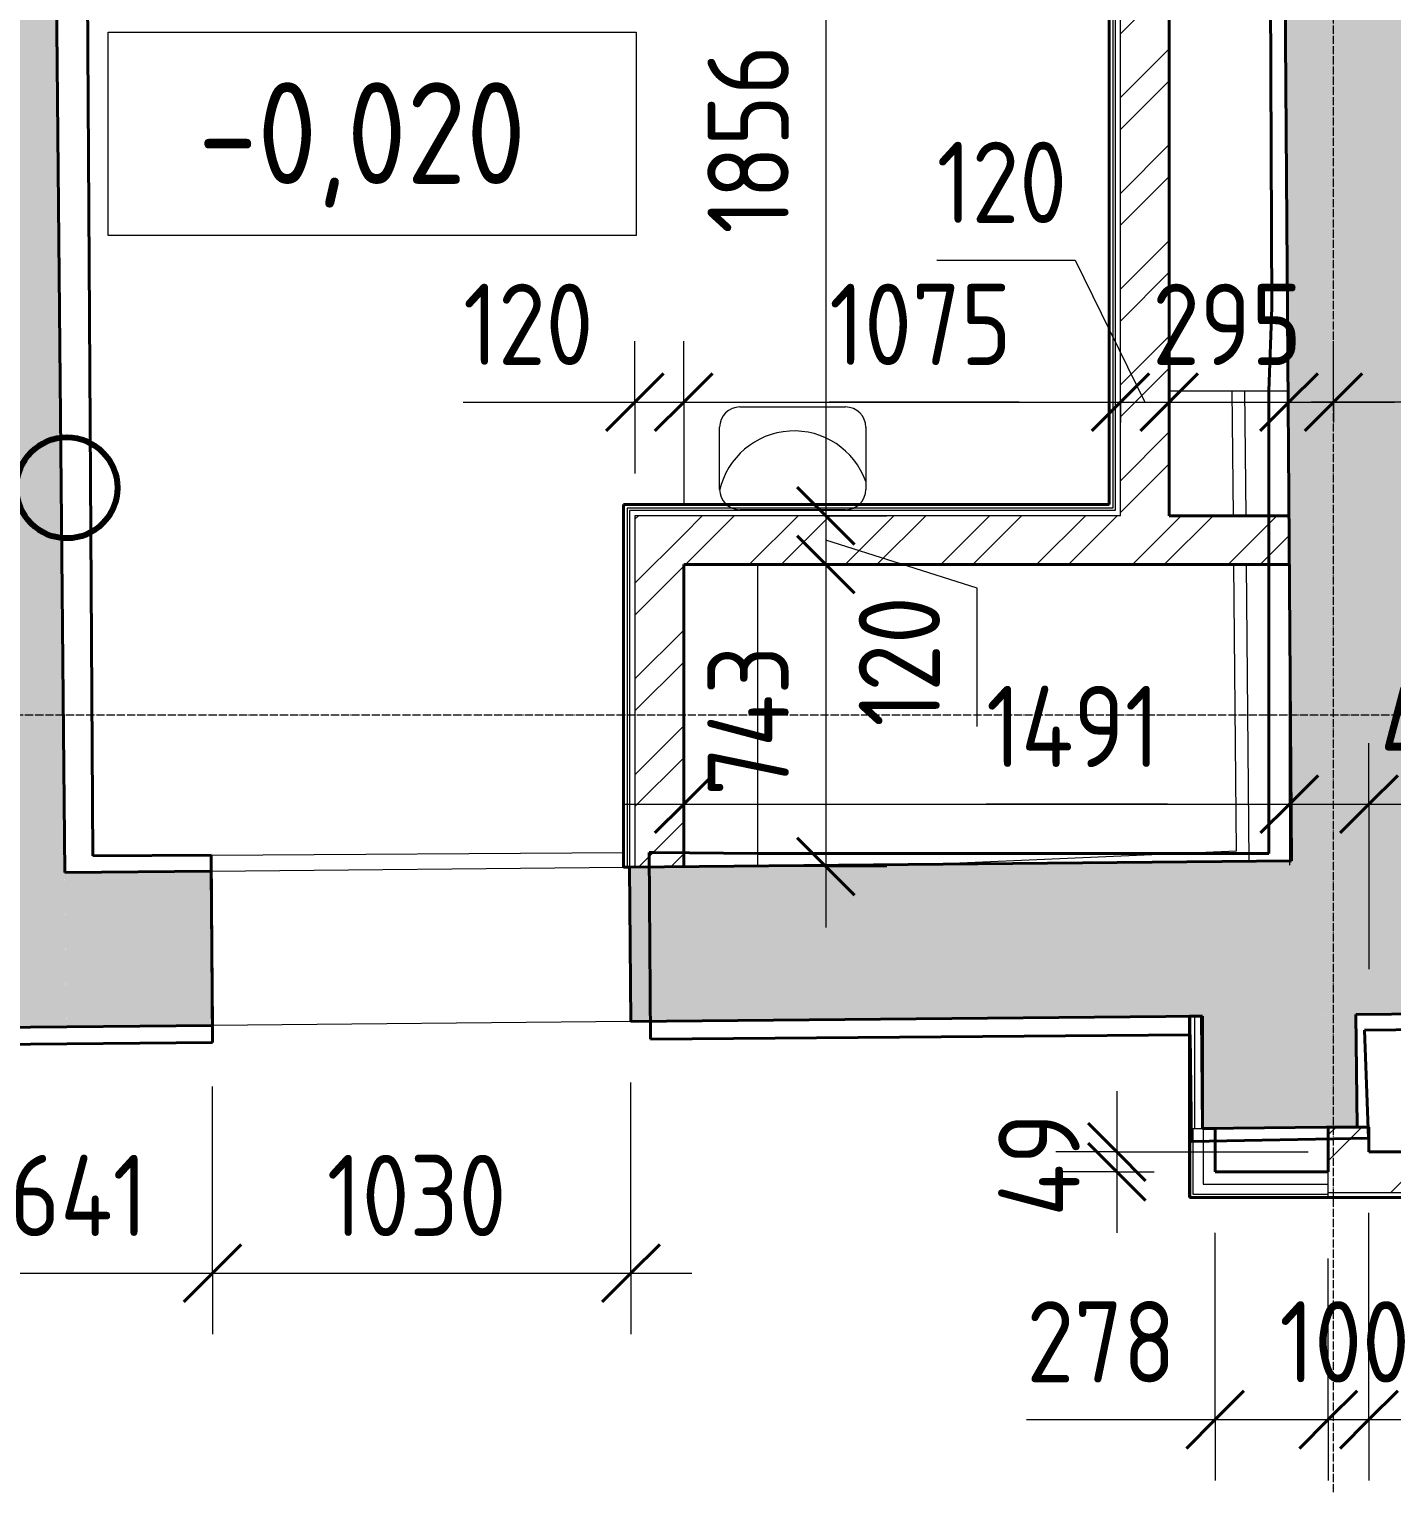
# Model space of a CAD drawing. Header units: millimetres. Extents: x -11886 to 68941, y -8130 to 45506.
# Drawn here: x 39199 to 42554, y 11365 to 14945 of the extents above; entities that cross this region are included whole.
import ezdxf

# ---------------------------------------------------------------- set-up
doc = ezdxf.new("R2010")
doc.units = ezdxf.units.MM
doc.linetypes.add('ADSK_Линия сетки', pattern=[25, 20, -2.5, 0, -2.5])
for name, color, linetype, lineweight in [('Аннотация', 7, 'Continuous', 9), ('Оси', 7, 'Continuous', 9), ('Отметки', 7, 'Continuous', 9), ('Перекрытие', 7, 'Continuous', 18), ('Размеры', 7, 'Continuous', 9), ('Размеры-100', 7, 'Continuous', 9), ('Стены', 7, 'Continuous', 18), ('Стены внутренние', 7, 'Continuous', 18), ('Стены штриховка', 7, 'Continuous', 18), ('стояки', 7, 'Continuous', 9)]:
    doc.layers.add(name, color=color, linetype=linetype, lineweight=lineweight)
for name, color, linetype, lineweight, true_color in [('Линии', 7, 'Continuous', 9, 0x00a600), ('планы со стояками отопление_dwg', 7, 'Continuous', 9, 0x767676), ('Стены разрез', 7, 'Continuous', 40, 0xbb5389), ('ТХ', 5, 'Continuous', 9, 0x0000ff), ('ТХ 1 этаж_dwg', 7, 'Continuous', 9, 0x767676)]:
    doc.layers.add(name, color=color, linetype=linetype, lineweight=lineweight, true_color=true_color)
doc.styles.add('GOST Common_1', font='GOST_Common.ttf', dxfattribs={"width": 0.9, "height": 200})
doc.styles.add('GOST Common_2', font='GOST_Common.ttf', dxfattribs={"width": 0.9, "height": 250})
doc.dimstyles.new('ADSK_Основной_2_мм_Округление_до_1_мм', dxfattribs={"dimscale": 304.8, "dimtxt": 201.142999, "dimasz": 0.463911, "dimexe": 0.492126, "dimexo": 0.492126, "dimgap": 0.098425, "dimtad": 1, "dimdec": 0, "dimdsep": 46, "dimtxsty": 'GOST Common_1', "dimblk1": 'OBLIQUE', "dimblk2": 'OBLIQUE', "dimsah": 1, "dimcen": 0.09, "dimdle": 0.492126, "dimazin": 2, "dimtfac": 1, "dimtdec": 4, "dimtix": 1, "dimtmove": 0, "dimatfit": 3, "dimfxl": 1, "dimtvp": 1, "dimtolj": 1, "dimtzin": 0, "dimlwd": 20, "dimlwe": 20, "dimarcsym": 2})
doc.dimstyles.new('ADSK_Основной_2_мм_Округление_до_1_мм_1', dxfattribs={"dimscale": 304.8, "dimtxt": 201.142999, "dimasz": 0.463911, "dimexe": 0.492126, "dimexo": 0.492126, "dimgap": 0.098425, "dimtad": 1, "dimdec": 0, "dimdsep": 46, "dimtxsty": 'GOST Common_1', "dimblk1": 'OBLIQUE', "dimblk2": 'OBLIQUE', "dimsah": 1, "dimcen": 0.09, "dimdle": 0.492126, "dimazin": 2, "dimtfac": 1, "dimtdec": 4, "dimtix": 1, "dimtmove": 1, "dimatfit": 3, "dimfxl": 1, "dimtvp": 1, "dimtolj": 1, "dimtzin": 0, "dimlwd": 20, "dimlwe": 20, "dimarcsym": 2})
doc.dimstyles.new('ADSK_Основной_2_мм_Округление_до_1_мм_2', dxfattribs={"dimscale": 304.8, "dimtxt": 201.142999, "dimasz": 0.463911, "dimexe": 0.492126, "dimexo": 0.492126, "dimgap": 0.098425, "dimtad": 1, "dimdec": 0, "dimdsep": 46, "dimtxsty": 'GOST Common_1', "dimblk1": 'OBLIQUE', "dimblk2": 'OBLIQUE', "dimsah": 1, "dimcen": 0.09, "dimdle": 0.492126, "dimazin": 2, "dimtfac": 1, "dimtdec": 4, "dimtix": 1, "dimtmove": 0, "dimatfit": 3, "dimfxl": 1, "dimtvp": 1, "dimtolj": 1, "dimtzin": 0, "dimlwd": 20, "dimlwe": 20, "dimarcsym": 2})
pattern_1 = [(45, (0, 0), (-179.6051, 179.6051), []), (45, (63.5, 0), (0, 359.2102), []), (45, (-63.5, 0), (0, 359.2102), [])]
pattern_2 = [(45, (0, 0), (-117.8655, 117.8655), []), (45, (78.58, 0), (-117.8655, 117.8655), [])]

# ---------------------------------------------------------------- blocks, each defined once
blk = doc.blocks.new('Существующие стены 1 эт - Существующие стены 1 эт-653793-01 План 1-го этажа кладочный')
at = {"layer": 'Стены', "color": 243, "true_color": 0xbb5389}
for p, q in [((42250.6, 13747), (42250.6, 14054.8)), ((42250.6, 12915.7), (42250.6, 13627)), ((39647.2, 12911.7), (40662.3, 12918.1)), ((39647.5, 12872.6), (39647.2, 12911.7)), ((40993.2, 12915.7), (42018.6, 12915.7)), ((42201.3, 12915.7), (42250.6, 12915.7)), ((42947, 12485.8), (42485.9, 12481.3)), ((42485.9, 12481.3), (42494.9, 12242.8))]:
    blk.add_line(p, q, dxfattribs=at)
at = {"layer": 'Стены разрез'}
for p, q in [((39356.1, 12909.9), (39334.3, 16352)), ((42251, 16060.1), (42258.1, 14259.5)), ((42258.1, 14259.5), (42250.6, 14054.8)), ((42250.6, 14054.8), (42250.6, 12915.7)), ((39647.2, 12911.7), (39356.1, 12909.9)), ((39650.9, 12450.5), (39647.2, 12911.7)), ((40739.9, 12918.6), (40725.7, 12918.5)), ((40728.5, 12459.2), (40725.7, 12918.5)), ((40993.2, 12915.7), (40739.9, 12918.6)), ((42250.6, 12915.7), (40993.2, 12915.7)), ((40728.5, 12459.2), (42057.2, 12470)), ((42057.2, 12470), (42060, 12207)), ((42485.9, 12481.3), (43460, 12490.8)), ((42495.9, 12215.2), (42485.9, 12481.3)), ((38529.6, 12441.4), (39650.9, 12450.5)), ((42060, 12207), (42495.9, 12215.2))]:
    blk.add_line(p, q, dxfattribs=at)
blk = doc.blocks.new('планы со стояками отопление_dwg-1484427-01 План 1-го этажа кладочный')
at = {"layer": 'стояки', "color": 246, "lineweight": 80, "true_color": 0x7f001f}
blk.add_circle((211687.7, 169892.9), 124.3, dxfattribs=at)
blk = doc.blocks.new('ТХ 1 этаж_dwg_Электросушитель-2118426-01 План 1-го этажа кладочный')
at = {"layer": 'ТХ', "color": 253, "true_color": 0xa0a0a0}
for p, q in [((14845.2, 10699.4), (15105, 10699.4)), ((14795.2, 10496.6), (14795.2, 10649.4)), ((15155, 10649.4), (15155, 10496.6)), ((15105, 10446.6), (14845.2, 10446.6))]:
    blk.add_line(p, q, dxfattribs=at)
for centre, radius, start, end in [((14845.2, 10649.4), 50, 90, 180), ((15105, 10649.4), 50, 0, 90), ((14978.3, 10452.8), 187.6, 19.6167, 167.3478), ((14845.2, 10496.6), 50, 180, 270), ((15105, 10496.6), 50, 270, 360)]:
    blk.add_arc(centre, radius, start, end, dxfattribs=at)
blk = doc.blocks.new('ТХ 1 этаж_dwg-2084881-01 План 1-го этажа кладочный')
blk.add_blockref('ТХ 1 этаж_dwg_Электросушитель-2118426-01 План 1-го этажа кладочный', (144104.8, -67557.4))
blk = doc.blocks.new('Высотные отметки - Рамка-5093-01 План 1-го этажа кладочный')
at = {"layer": 'Аннотация', "lineweight": 20}
for p, q in [((-6.5, 0), (-6.5, 5)), ((-6.5, 5), (6.5, 5)), ((6.5, 5), (6.5, 0)), ((6.5, 0), (-6.5, 0))]:
    blk.add_line(p, q, dxfattribs=at)
blk = doc.blocks.new('DIMBLOCK317-01 План 1-го этажа кладочный')
at = {"layer": 'Размеры-100', "lineweight": 20, "transparency": 16777216}
for p, q in [((39650.6, 11883), (39650.6, 12342.6)), ((39009.9, 11883), (39009.9, 12033)), ((39009.9, 11883), (39650.6, 11883)), ((39009.9, 11883), (39009.9, 11832.9)), ((39650.6, 11883), (39650.6, 11733))]:
    blk.add_line(p, q, dxfattribs=at)
at = {"layer": 'Размеры-100', "lineweight": 40, "transparency": 16777216}
for p, q in [((39009.9, 11883), (39080.6, 11953.7)), ((39650.6, 11883), (39721.3, 11953.7)), ((39009.9, 11883), (38939.2, 11812.3)), ((39650.6, 11883), (39579.9, 11812.3))]:
    blk.add_line(p, q, dxfattribs=at)
at = {"layer": 'Размеры-100', "color": 0, "lineweight": 20, "transparency": 16777216, "insert": (39151.3, 12174.3), "char_height": 200, "width": 429.56, "attachment_point": 1, "line_spacing_factor": 1.022761, "style": 'GOST Common_1'}
blk.add_mtext('641', dxfattribs=at)
blk = doc.blocks.new('_Oblique')
at = {"color": 0, "linetype": 'ByBlock', "lineweight": -2}
blk.add_line((-0.5, -0.5), (0.5, 0.5), dxfattribs=at)
blk = doc.blocks.new('DIMBLOCK318-01 План 1-го этажа кладочный')
at = {"layer": 'Размеры-100', "lineweight": 20, "transparency": 16777216}
for p, q in [((40680.5, 11883), (40680.5, 12352.5)), ((39650.6, 11883), (39650.6, 12342.6)), ((39650.6, 11883), (40830.5, 11883)), ((39650.6, 11883), (39650.6, 11733)), ((40680.5, 11883), (40680.5, 11733))]:
    blk.add_line(p, q, dxfattribs=at)
at = {"layer": 'Размеры-100', "lineweight": 40, "transparency": 16777216}
for p, q in [((39650.6, 11883), (39721.3, 11953.7)), ((40680.5, 11883), (40751.2, 11953.7)), ((39650.6, 11883), (39579.9, 11812.3)), ((40680.5, 11883), (40609.8, 11812.3))]:
    blk.add_line(p, q, dxfattribs=at)
at = {"layer": 'Размеры-100', "color": 0, "lineweight": 20, "transparency": 16777216, "insert": (39932, 12174.3), "char_height": 200, "width": 560.473, "attachment_point": 1, "line_spacing_factor": 1.022761, "style": 'GOST Common_1'}
blk.add_mtext('1030', dxfattribs=at)
blk = doc.blocks.new('DIMBLOCK335-01 План 1-го этажа кладочный')
at = {"layer": 'Размеры-100', "lineweight": 20, "transparency": 16777216}
for p, q in [((40690.3, 14026.8), (40690.3, 14176.8)), ((40810.3, 14026.8), (40810.3, 14176.8)), ((40267.4, 14026.8), (40608.3, 14026.8)), ((40540.3, 14026.8), (40810.3, 14026.8)), ((40608.3, 14026.8), (40750.3, 14026.8)), ((40690.3, 14026.8), (40690.3, 13851)), ((40810.3, 14026.8), (40810.3, 13777))]:
    blk.add_line(p, q, dxfattribs=at)
at = {"layer": 'Размеры-100', "lineweight": 40, "transparency": 16777216}
for p, q in [((40690.3, 14026.8), (40761, 14097.5)), ((40810.3, 14026.8), (40881, 14097.5)), ((40690.3, 14026.8), (40619.6, 13956.1)), ((40810.3, 14026.8), (40739.6, 13956.1))]:
    blk.add_line(p, q, dxfattribs=at)
at = {"layer": 'Размеры-100', "color": 0, "lineweight": 20, "transparency": 16777216, "insert": (40267.4, 14318.1), "char_height": 200, "width": 409.104, "attachment_point": 1, "line_spacing_factor": 1.022761, "style": 'GOST Common_1'}
blk.add_mtext('120', dxfattribs=at)
blk = doc.blocks.new('DIMBLOCK336-01 План 1-го этажа кладочный')
at = {"layer": 'Размеры-100', "lineweight": 20, "transparency": 16777216}
for p, q in [((40810.3, 14026.8), (40810.3, 14176.8)), ((41885.3, 14026.8), (41885.3, 14176.8)), ((40810.3, 14026.8), (41885.3, 14026.8)), ((40810.3, 14026.8), (40810.3, 13777)), ((41168.6, 14026.8), (41347.8, 14026.8)), ((41635.7, 14026.8), (41168.6, 14026.8)), ((41885.3, 14026.8), (41885.3, 13976.7))]:
    blk.add_line(p, q, dxfattribs=at)
at = {"layer": 'Размеры-100', "lineweight": 40, "transparency": 16777216}
for p, q in [((40810.3, 14026.8), (40881, 14097.5)), ((41885.3, 14026.8), (41956, 14097.5)), ((40810.3, 14026.8), (40739.6, 13956.1)), ((41885.3, 14026.8), (41814.6, 13956.1))]:
    blk.add_line(p, q, dxfattribs=at)
at = {"layer": 'Размеры-100', "color": 0, "lineweight": 20, "transparency": 16777216, "insert": (41168.6, 14318.1), "char_height": 200, "width": 560.473, "attachment_point": 1, "line_spacing_factor": 1.022761, "style": 'GOST Common_1'}
blk.add_mtext('1075', dxfattribs=at)
blk = doc.blocks.new('DIMBLOCK337-01 План 1-го этажа кладочный')
at = {"layer": 'Размеры-100', "lineweight": 20, "transparency": 16777216}
for p, q in [((41433.1, 14376.2), (41774, 14376.2)), ((41774, 14376.2), (41945.3, 14026.8)), ((41885.3, 14026.8), (41885.3, 14176.8)), ((42005.3, 14026.8), (42005.3, 14176.8)), ((41885.3, 14026.8), (42005.3, 14026.8)), ((41885.3, 14026.8), (41885.3, 13976.7)), ((42005.3, 14026.8), (42005.3, 13976.7))]:
    blk.add_line(p, q, dxfattribs=at)
at = {"layer": 'Размеры-100', "lineweight": 40, "transparency": 16777216}
for p, q in [((41885.3, 14026.8), (41956, 14097.5)), ((42005.3, 14026.8), (42076, 14097.5)), ((41885.3, 14026.8), (41814.6, 13956.1)), ((42005.3, 14026.8), (41934.6, 13956.1))]:
    blk.add_line(p, q, dxfattribs=at)
at = {"layer": 'Размеры-100', "color": 0, "lineweight": 20, "transparency": 16777216, "insert": (41433.1, 14667.5), "char_height": 200, "width": 409.104, "attachment_point": 1, "line_spacing_factor": 1.022761, "style": 'GOST Common_1'}
blk.add_mtext('120', dxfattribs=at)
blk = doc.blocks.new('DIMBLOCK338-01 План 1-го этажа кладочный')
at = {"layer": 'Размеры-100', "lineweight": 20, "transparency": 16777216}
for p, q in [((42005.3, 14026.8), (42005.3, 14176.8)), ((42300.2, 14026.8), (42300.2, 14176.8)), ((42005.3, 14026.8), (42300.2, 14026.8)), ((42005.3, 14026.8), (42005.3, 13976.7)), ((42300.2, 14026.8), (42300.2, 13897))]:
    blk.add_line(p, q, dxfattribs=at)
at = {"layer": 'Размеры-100', "lineweight": 40, "transparency": 16777216}
for p, q in [((42005.3, 14026.8), (42076, 14097.5)), ((42300.2, 14026.8), (42370.9, 14097.5)), ((42005.3, 14026.8), (41934.6, 13956.1)), ((42300.2, 14026.8), (42229.5, 13956.1))]:
    blk.add_line(p, q, dxfattribs=at)
at = {"layer": 'Размеры-100', "color": 0, "lineweight": 20, "transparency": 16777216, "insert": (41963.6, 14318.1), "char_height": 200, "width": 454.106, "attachment_point": 1, "line_spacing_factor": 1.022761, "style": 'GOST Common_1'}
blk.add_mtext('295', dxfattribs=at)
blk = doc.blocks.new('DIMBLOCK339-01 План 1-го этажа кладочный')
at = {"layer": 'Размеры-100', "lineweight": 20, "transparency": 16777216}
for p, q in [((42300.2, 14026.8), (42300.2, 14176.8)), ((42409.9, 14026.8), (42409.9, 14176.8)), ((42300.2, 14026.8), (42559.9, 14026.8)), ((42300.2, 14026.8), (42300.2, 13897)), ((42749.7, 14026.8), (42355.1, 14026.8)), ((42409.9, 14026.8), (42409.9, 13976.7)), ((43053.1, 14026.8), (42749.7, 14026.8))]:
    blk.add_line(p, q, dxfattribs=at)
at = {"layer": 'Размеры-100', "lineweight": 40, "transparency": 16777216}
for p, q in [((42300.2, 14026.8), (42370.9, 14097.5)), ((42409.9, 14026.8), (42480.6, 14097.5)), ((42300.2, 14026.8), (42229.5, 13956.1)), ((42409.9, 14026.8), (42339.2, 13956.1))]:
    blk.add_line(p, q, dxfattribs=at)
at = {"layer": 'Размеры-100', "color": 0, "lineweight": 20, "transparency": 16777216, "insert": (42749.7, 14318.1), "char_height": 200, "width": 364.103, "attachment_point": 1, "line_spacing_factor": 1.022761, "style": 'GOST Common_1'}
blk.add_mtext('110', dxfattribs=at)
blk = doc.blocks.new('DIMBLOCK343-01 План 1-го этажа кладочный')
at = {"layer": 'Размеры-100', "lineweight": 40, "transparency": 16777216}
for p, q in [((41160.4, 15603), (41089.7, 15673.7)), ((41160.4, 15603), (41231.1, 15532.3)), ((41160.4, 13747), (41089.7, 13817.7)), ((41160.4, 13747), (41231.1, 13676.3))]:
    blk.add_line(p, q, dxfattribs=at)
at = {"layer": 'Размеры-100', "lineweight": 20, "transparency": 16777216}
for p, q in [((41160.4, 15603), (41110.3, 15603)), ((41160.4, 15603), (41160.4, 13747)), ((41160.4, 15603), (41310.4, 15603)), ((41160.4, 13747), (41110.3, 13747)), ((41160.4, 13747), (41310.4, 13747))]:
    blk.add_line(p, q, dxfattribs=at)
at = {"layer": 'Размеры-100', "color": 0, "lineweight": 20, "transparency": 16777216, "insert": (40869, 14441.4), "char_height": 200, "width": 560.473, "attachment_point": 1, "rotation": 90, "line_spacing_factor": 1.022761, "style": 'GOST Common_1'}
blk.add_mtext('1856', dxfattribs=at)
blk = doc.blocks.new('DIMBLOCK344-01 План 1-го этажа кладочный')
at = {"layer": 'Размеры-100', "lineweight": 40, "transparency": 16777216}
for p, q in [((41160.4, 13747), (41089.7, 13817.7)), ((41160.4, 13747), (41231.1, 13676.3)), ((41160.4, 13627), (41089.7, 13697.7)), ((41160.4, 13627), (41231.1, 13556.3))]:
    blk.add_line(p, q, dxfattribs=at)
at = {"layer": 'Размеры-100', "lineweight": 20, "transparency": 16777216}
for p, q in [((41160.4, 13747), (41110.3, 13747)), ((41160.4, 13747), (41160.4, 13627)), ((41160.4, 13747), (41310.4, 13747)), ((41532.4, 13569.1), (41160.4, 13687)), ((41160.4, 13627), (41110.3, 13627)), ((41160.4, 13627), (41310.4, 13627)), ((41532.4, 13228.2), (41532.4, 13569.1))]:
    blk.add_line(p, q, dxfattribs=at)
at = {"layer": 'Размеры-100', "color": 0, "lineweight": 20, "transparency": 16777216, "insert": (41241.1, 13228.2), "char_height": 200, "width": 409.104, "attachment_point": 1, "rotation": 90, "line_spacing_factor": 1.022761, "style": 'GOST Common_1'}
blk.add_mtext('120', dxfattribs=at)
blk = doc.blocks.new('DIMBLOCK345-01 План 1-го этажа кладочный')
at = {"layer": 'Размеры-100', "lineweight": 40, "transparency": 16777216}
for p, q in [((41160.4, 13627), (41089.7, 13697.7)), ((41160.4, 13627), (41231.1, 13556.3)), ((41160.4, 12883.8), (41089.7, 12954.5)), ((41160.4, 12883.8), (41231.1, 12813.1))]:
    blk.add_line(p, q, dxfattribs=at)
at = {"layer": 'Размеры-100', "lineweight": 20, "transparency": 16777216}
for p, q in [((41160.4, 13627), (41110.3, 13627)), ((41160.4, 13627), (41160.4, 12733.8)), ((41160.4, 13627), (41310.4, 13627)), ((41160.4, 12883.8), (40960.3, 12883.8)), ((41160.4, 12883.8), (41310.4, 12883.8))]:
    blk.add_line(p, q, dxfattribs=at)
at = {"layer": 'Размеры-100', "color": 0, "lineweight": 20, "transparency": 16777216, "insert": (40869, 13057.6), "char_height": 200, "width": 474.561, "attachment_point": 1, "rotation": 90, "line_spacing_factor": 1.022761, "style": 'GOST Common_1'}
blk.add_mtext('743', dxfattribs=at)
blk = doc.blocks.new('DIMBLOCK352-01 План 1-го этажа кладочный')
at = {"layer": 'Размеры-100', "lineweight": 20, "transparency": 16777216}
for p, q in [((42118.7, 11522.8), (42118.7, 11982.4)), ((42397, 11522.8), (42397, 11919.4)), ((41654.1, 11522.8), (42032.5, 11522.8)), ((41968.7, 11522.8), (42397, 11522.8)), ((42032.5, 11522.8), (42257.8, 11522.8)), ((42118.7, 11522.8), (42118.7, 11372.8)), ((42397, 11522.8), (42397, 11372.8))]:
    blk.add_line(p, q, dxfattribs=at)
at = {"layer": 'Размеры-100', "lineweight": 40, "transparency": 16777216}
for p, q in [((42118.7, 11522.8), (42189.4, 11593.5)), ((42397, 11522.8), (42467.7, 11593.5)), ((42118.7, 11522.8), (42048, 11452.1)), ((42397, 11522.8), (42326.3, 11452.1))]:
    blk.add_line(p, q, dxfattribs=at)
at = {"layer": 'Размеры-100', "color": 0, "lineweight": 20, "transparency": 16777216, "insert": (41654.1, 11814.2), "char_height": 200, "width": 454.106, "attachment_point": 1, "line_spacing_factor": 1.022761, "style": 'GOST Common_1'}
blk.add_mtext('278', dxfattribs=at)
blk = doc.blocks.new('DIMBLOCK353-01 План 1-го этажа кладочный')
at = {"layer": 'Размеры-100', "lineweight": 20, "transparency": 16777216}
for p, q in [((42497, 11522.8), (42497, 12031.4)), ((42397, 11522.8), (42397, 11919.4)), ((42397, 11522.8), (42497, 11522.8)), ((42397, 11522.8), (42397, 11372.8)), ((42497, 11522.8), (42497, 11372.8))]:
    blk.add_line(p, q, dxfattribs=at)
at = {"layer": 'Размеры-100', "lineweight": 40, "transparency": 16777216}
for p, q in [((42397, 11522.8), (42467.7, 11593.5)), ((42497, 11522.8), (42567.7, 11593.5)), ((42397, 11522.8), (42326.3, 11452.1)), ((42497, 11522.8), (42426.3, 11452.1))]:
    blk.add_line(p, q, dxfattribs=at)
at = {"layer": 'Размеры-100', "color": 0, "lineweight": 20, "transparency": 16777216, "insert": (42276.5, 11814.2), "char_height": 200, "width": 409.104, "attachment_point": 1, "line_spacing_factor": 1.022761, "style": 'GOST Common_1'}
blk.add_mtext('100', dxfattribs=at)
blk = doc.blocks.new('DIMBLOCK354-01 План 1-го этажа кладочный')
at = {"layer": 'Размеры-100', "lineweight": 20, "transparency": 16777216}
for p, q in [((42497, 11522.8), (42497, 12031.4)), ((43497, 11522.8), (43497, 12031.4)), ((42497, 11522.8), (43497, 11522.8)), ((42497, 11522.8), (42497, 11372.8)), ((43497, 11522.8), (43497, 11372.8))]:
    blk.add_line(p, q, dxfattribs=at)
at = {"layer": 'Размеры-100', "lineweight": 40, "transparency": 16777216}
for p, q in [((42497, 11522.8), (42567.7, 11593.5)), ((43497, 11522.8), (43567.7, 11593.5)), ((42497, 11522.8), (42426.3, 11452.1)), ((43497, 11522.8), (43426.3, 11452.1))]:
    blk.add_line(p, q, dxfattribs=at)
at = {"layer": 'Размеры-100', "color": 0, "lineweight": 20, "transparency": 16777216, "insert": (42763.4, 11814.2), "char_height": 200, "width": 560.473, "attachment_point": 1, "line_spacing_factor": 1.022761, "style": 'GOST Common_1'}
blk.add_mtext('1000', dxfattribs=at)
blk = doc.blocks.new('DIMBLOCK466-01 План 1-го этажа кладочный')
at = {"layer": 'Размеры-100', "lineweight": 20, "transparency": 16777216}
for p, q in [((41876.2, 12331.4), (41876.2, 11982.4)), ((41876.2, 12181.4), (41726.2, 12181.4)), ((41876.2, 12181.4), (42347, 12181.4)), ((41876.2, 12132.4), (41726.2, 12132.4)), ((41876.2, 12132.4), (41968.7, 12132.4))]:
    blk.add_line(p, q, dxfattribs=at)
at = {"layer": 'Размеры-100', "lineweight": 40, "transparency": 16777216}
for p, q in [((41876.2, 12181.4), (41805.5, 12252.1)), ((41876.2, 12132.4), (41805.5, 12203.1)), ((41876.2, 12181.4), (41946.9, 12110.7)), ((41876.2, 12132.4), (41946.9, 12061.7))]:
    blk.add_line(p, q, dxfattribs=at)
at = {"layer": 'Размеры-100', "color": 0, "lineweight": 20, "transparency": 16777216, "insert": (41584.8, 12022.3), "char_height": 200, "width": 323.192, "attachment_point": 1, "rotation": 90, "line_spacing_factor": 1.022761, "style": 'GOST Common_1'}
blk.add_mtext('49', dxfattribs=at)
blk = doc.blocks.new('DIMBLOCK467-01 План 1-го этажа кладочный')
at = {"layer": 'Размеры-100', "lineweight": 20, "transparency": 16777216}
for p, q in [((42497, 13037.2), (42497, 13187.2)), ((42947, 13037.2), (42947, 13187.2)), ((42347, 13037.2), (42947, 13037.2)), ((42497, 13037.2), (42497, 12631.3)), ((42947, 13037.2), (42947, 12631.3))]:
    blk.add_line(p, q, dxfattribs=at)
at = {"layer": 'Размеры-100', "lineweight": 40, "transparency": 16777216}
for p, q in [((42497, 13037.2), (42567.7, 13107.9)), ((42947, 13037.2), (43017.7, 13107.9)), ((42497, 13037.2), (42426.3, 12966.5)), ((42947, 13037.2), (42876.3, 12966.5))]:
    blk.add_line(p, q, dxfattribs=at)
at = {"layer": 'Размеры-100', "color": 0, "lineweight": 20, "transparency": 16777216, "insert": (42524.2, 13328.5), "char_height": 200, "width": 474.561, "attachment_point": 1, "line_spacing_factor": 1.022761, "style": 'GOST Common_1'}
blk.add_mtext('450', dxfattribs=at)
blk = doc.blocks.new('DIMBLOCK470-01 План 1-го этажа кладочный')
at = {"layer": 'Размеры-100', "lineweight": 20, "transparency": 16777216}
for p, q in [((42301.1, 13037.2), (42301.1, 13477)), ((40810.3, 13037.2), (40810.3, 13187.2)), ((40660.3, 13037.2), (42451.1, 13037.2)), ((40810.3, 13037.2), (40810.3, 12987.1)), ((41554.8, 13037.2), (41555.7, 13037.2)), ((42001.4, 13037.2), (41554.8, 13037.2)), ((42301.1, 13037.2), (42301.1, 12887.2))]:
    blk.add_line(p, q, dxfattribs=at)
at = {"layer": 'Размеры-100', "lineweight": 40, "transparency": 16777216}
for p, q in [((40810.3, 13037.2), (40881, 13107.9)), ((42301.1, 13037.2), (42371.8, 13107.9)), ((40810.3, 13037.2), (40739.6, 12966.5)), ((42301.1, 13037.2), (42230.4, 12966.5))]:
    blk.add_line(p, q, dxfattribs=at)
at = {"layer": 'Размеры-100', "color": 0, "lineweight": 20, "transparency": 16777216, "insert": (41554.8, 13328.5), "char_height": 200, "width": 535.927, "attachment_point": 1, "line_spacing_factor": 1.022761, "style": 'GOST Common_1'}
blk.add_mtext('1491', dxfattribs=at)

msp = doc.modelspace()

# ---------------------------------------------------------------- hatches: boundary and pattern name
at = {"layer": 'Стены внутренние', "true_color": 0xc0c0c0}
for points in [[(38780.6, 12484.3), (39290.5, 12489.2), (39214.5, 20424.1), (38704.5, 20424.1), (38780.5, 12485.2)], [(42306.6, 12898.1), (42686.6, 12901.7), (42630.3, 20425.5), (42250.3, 20422.6), (42295.7, 14351.7)], [(42087.7, 12239.2), (42467.7, 12243), (42464.8, 12519.6), (42084.9, 12516), (42086.4, 12359.8)]]:
    msp.add_hatch(color=9, dxfattribs=at).paths.add_polyline_path(points)
at = {"layer": 'Стены внутренние', "lineweight": 9}
h = msp.add_hatch(dxfattribs=at)
h.set_pattern_fill('FP_1', color=256, style=0, pattern_type=2)
h.set_pattern_definition(pattern_2)
h.paths.add_polyline_path([(42005.3, 13747), (42005.3, 15603), (41885.3, 15603), (41885.3, 13747)])
h = msp.add_hatch(dxfattribs=at)
h.set_pattern_fill('FP_1', color=256, style=0, pattern_type=2)
h.set_pattern_definition(pattern_2)
h.paths.add_polyline_path([(40690.3, 12882.6), (40810.3, 12883.8), (40810.3, 13747), (40690.3, 13747), (40690.3, 12898.1)])
h = msp.add_hatch(dxfattribs=at)
h.set_pattern_fill('FP_1', color=256, style=0, pattern_type=2)
h.set_pattern_definition(pattern_2)
h.paths.add_polyline_path([(41857.3, 13627), (41885.3, 13627), (41885.3, 13747), (40810.3, 13747), (40810.3, 13627), (41177.4, 13627)])
h = msp.add_hatch(dxfattribs=at)
h.set_pattern_fill('FP_1', color=256, style=0, pattern_type=2)
h.set_pattern_definition(pattern_2)
h.paths.add_polyline_path([(42301.1, 13627), (42300.2, 13747), (41885.3, 13747), (41885.3, 13627), (42292.2, 13627)])
at = {"layer": 'Стены внутренние', "true_color": 0xc0c0c0}
h = msp.add_hatch(color=9, dxfattribs=at)
h.paths.add_polyline_path([(39290.5, 12489.2), (39650.6, 12492.6), (39646.9, 12872.6), (39286.9, 12869.2), (39290.3, 12516)])
h.paths.add_polyline_path([(40680.5, 12502.5), (42971.9, 12524.5), (42968.2, 12904.4), (40676.9, 12882.5), (40680.4, 12516)])
at = {"layer": 'Стены внутренние', "lineweight": 9}
h = msp.add_hatch(dxfattribs=at)
h.set_pattern_fill('FP_3', color=256, style=0, pattern_type=2)
h.set_pattern_definition(pattern_1)
h.paths.add_polyline_path([(42397, 12081.4), (42497, 12081.4), (42495.9, 12242.8), (42397, 12242.3), (42397, 12102.4)])
h = msp.add_hatch(dxfattribs=at)
h.set_pattern_fill('FP_3', color=256, style=0, pattern_type=2)
h.set_pattern_definition(pattern_1)
h.paths.add_polyline_path([(43460, 12081.4), (43497, 12081.4), (43497, 12181.4), (42497, 12181.4), (42497, 12081.4), (43458.6, 12081.4)])

# ---------------------------------------------------------------- linework, layer by layer
at = {"layer": 'Линии', "color": 8, "lineweight": 18, "true_color": 0x808080}
for p, q in [((42163.6, 13747), (42160.7, 14054.8)), ((42190.7, 14054.8), (42193.6, 13747)), ((42171.3, 12922.4), (42164.7, 13627)), ((42194.7, 13627), (42201.5, 12897.1)), ((41414.7, 12889.5), (42171.3, 12922.4))]:
    msp.add_line(p, q, dxfattribs=at)
at = {"layer": 'Оси', "linetype": 'ADSK_Линия сетки'}
for p, q in [((42409.9, -7330.4), (42409.9, 21668.8)), ((-11086.2, 13256.8), (57141.7, 13256.8))]:
    msp.add_line(p, q, dxfattribs=at)
at = {"layer": 'Перекрытие', "color": 136, "true_color": 0x008080}
for p, q in [((42005.3, 14054.8), (42297.9, 14054.8)), ((40993.2, 12885.5), (40993.2, 13627))]:
    msp.add_line(p, q, dxfattribs=at)
at = {"layer": 'Перекрытие', "color": 7, "true_color": 0xffffff}
msp.add_line((40680.5, 12502.5), (39650.6, 12492.6), dxfattribs=at)
at = {"layer": 'Стены внутренние', "lineweight": 40}
for p, q in [((39286.9, 12869.2), (39214.5, 20424.1)), ((42250.3, 20422.6), (42306.6, 12898.1)), ((41857.3, 15575), (41857.3, 13775)), ((42005.3, 13747), (42005.3, 15603)), ((40662.3, 13775), (40662.3, 12882.3)), ((41857.3, 13775), (40662.3, 13775)), ((42300.2, 13747), (42005.3, 13747)), ((40810.3, 12883.8), (40810.3, 13627)), ((40810.3, 13627), (42301.1, 13627)), ((42306.6, 12898.1), (40677.3, 12882.5)), ((39646.9, 12872.6), (39286.9, 12869.2)), ((39650.6, 12492.6), (39646.9, 12872.6)), ((40662.3, 12882.3), (40676.9, 12882.5)), ((40676.9, 12882.5), (40680.5, 12502.5)), ((42464.8, 12519.6), (43609, 12530.6)), ((40680.5, 12502.5), (42084.9, 12516)), ((42087.7, 12515.8), (42055.7, 12515.8)), ((42055.7, 12515.8), (42055.7, 12069.4)), ((42084.9, 12516), (42087.7, 12239.2)), ((42087.7, 12239.4), (42087.7, 12515.8)), ((42467.7, 12243), (42464.8, 12519.6)), ((38880.3, 12485.2), (39650.6, 12492.6)), ((42087.7, 12239.2), (42467.7, 12243)), ((42118.7, 12239.4), (42087.7, 12239.4)), ((42118.7, 12132.4), (42118.7, 12239.4)), ((42497, 12242.8), (42397, 12242.8)), ((42397, 12242.8), (42397, 12132.4)), ((42497, 12181.4), (42497, 12242.8)), ((42947, 12181.4), (42497, 12181.4)), ((42397, 12132.4), (42118.7, 12132.4)), ((42055.7, 12069.4), (43609, 12069.4))]:
    msp.add_line(p, q, dxfattribs=at)
at = {"layer": 'Стены внутренние'}
msp.add_line((39647.5, 12872.6), (40662.3, 12882.3), dxfattribs=at)
at = {"layer": 'Стены штриховка'}
for p, q in [((41866.3, 15590), (41866.3, 13766)), ((41872.3, 15590), (41872.3, 13760)), ((41885.3, 13747), (41885.3, 15603)), ((40671.3, 13766), (40671.3, 12882.4)), ((41866.3, 13766), (40671.3, 13766)), ((40677.3, 13760), (40677.3, 12882.5)), ((41872.3, 13760), (40677.3, 13760)), ((40690.3, 13747), (40690.3, 12882.6)), ((41885.3, 13747), (40690.3, 13747)), ((40676.9, 12882.5), (40677.3, 12882.5)), ((42057.7, 12515.8), (42057.7, 12069.4)), ((42067.7, 12515.8), (42067.7, 12239.4)), ((42057.7, 12239.4), (42087.7, 12239.4)), ((42063.7, 12239.4), (42063.7, 12077.4)), ((42088.7, 12239.4), (42088.7, 12102.4)), ((42088.7, 12102.4), (42397, 12102.4)), ((42397, 12071.4), (42397, 12132.4)), ((42055.7, 12071.4), (43609, 12071.4)), ((42063.7, 12077.4), (42397, 12077.4)), ((42063.7, 12069.4), (42063.7, 12071.4)), ((42397, 12081.4), (43597, 12081.4))]:
    msp.add_line(p, q, dxfattribs=at)

# ---------------------------------------------------------------- block references
at = {"layer": 'Отметки', "lineweight": 20, "xscale": 99.99999999999993, "yscale": 99.99999999999993, "zscale": 99.99999999999993}
msp.add_blockref('Высотные отметки - Рамка-5093-01 План 1-го этажа кладочный', (40043.7, 14437), dxfattribs=at)
at = {"layer": 'планы со стояками отопление_dwg', "color": 6, "true_color": 0xff00ff}
msp.add_blockref('планы со стояками отопление_dwg-1484427-01 План 1-го этажа кладочный', (-172395.5, -156077), dxfattribs=at)
at = {"layer": 'Стены разрез'}
msp.add_blockref('Существующие стены 1 эт - Существующие стены 1 эт-653793-01 План 1-го этажа кладочный', (0, 0), dxfattribs=at)
at = {"layer": 'ТХ 1 этаж_dwg', "color": 253, "true_color": 0xa0a0a0}
msp.add_blockref('ТХ 1 этаж_dwg-2084881-01 План 1-го этажа кладочный', (-118001.2, 70872.8), dxfattribs=at)

# ---------------------------------------------------------------- texts
at = {"layer": 'Отметки', "lineweight": 20, "insert": (39615, 14813.7), "char_height": 250, "width": 1028.823, "attachment_point": 1, "line_spacing_factor": 1.022761, "style": 'GOST Common_2'}
msp.add_mtext('-0,020', dxfattribs=at)

# ---------------------------------------------------------------- dimensions: what is measured, and where the dimension line sits
at = {"layer": 'Размеры', "lineweight": 20}
for base, p1, p2, override, picture, middle in [((41160.4, 13747), (41260.3, 15603), (41260.3, 13747), {"dimpost": '<>', "dimfxl": 1856}, 'DIMBLOCK343-01 План 1-го этажа кладочный', (41030.4, 14675)), ((41160.4, 12883.8), (41260.3, 13627), (40810.3, 12883.8), {"dimpost": '<>', "dimfxl": 868.82064}, 'DIMBLOCK345-01 План 1-го этажа кладочный', (41030.4, 13255.4)), ((41876.2, 12132.4), (42497, 12181.4), (42118.7, 12132.4), {"dimpost": '<>', "dimfxl": 381.44656}, 'DIMBLOCK466-01 План 1-го этажа кладочный', (41746.2, 12156.9))]:
    dim = msp.add_linear_dim(base=base, p1=p1, p2=p2, angle=90, dimstyle='ADSK_Основной_2_мм_Округление_до_1_мм_2', override=override, dxfattribs=at)
    dim.commit()
    dim.dimension.update_dxf_attribs({"geometry": picture, "text_midpoint": middle})
for base, p1, p2, override, picture, middle in [((42005.3, 14026.8), (41885.3, 14126.7), (42005.3, 14126.7), {"dimpost": '<>', "dimfxl": 120}, 'DIMBLOCK337-01 План 1-го этажа кладочный', (41637.7, 14534.2)), ((40810.3, 14026.8), (40690.3, 13701), (40810.3, 13627), {"dimpost": '<>', "dimfxl": 140.982268}, 'DIMBLOCK335-01 План 1-го этажа кладочный', (40471.9, 14184.8)), ((41885.3, 14026.8), (40810.3, 13627), (41885.3, 14126.7), {"dimpost": '<>', "dimfxl": 1185.496019}, 'DIMBLOCK336-01 План 1-го этажа кладочный', (41448.8, 14184.8)), ((42409.9, 14026.8), (42300.2, 13747), (42409.9, 14126.7), {"dimpost": '<>', "dimfxl": 395.297565}, 'DIMBLOCK339-01 План 1-го этажа кладочный', (42931.7, 14184.8)), ((42301.1, 13037.2), (40810.3, 13137.1), (42301.1, 13627), {"dimpost": '<>', "dimfxl": 1569.186924}, 'DIMBLOCK470-01 План 1-го этажа кладочный', (41822.8, 13195.2)), ((42397, 11522.8), (42118.7, 12132.4), (42397, 12069.4), {"dimpost": '<>', "dimfxl": 285.328286}, 'DIMBLOCK352-01 План 1-го этажа кладочный', (41881.2, 11680.9))]:
    dim = msp.add_linear_dim(base=base, p1=p1, p2=p2, dimstyle='ADSK_Основной_2_мм_Округление_до_1_мм_1', override=override, dxfattribs=at)
    dim.commit()
    dim.dimension.update_dxf_attribs({"geometry": picture, "text_midpoint": middle, "dimtype": 160})
for base, p1, p2, dimstyle, override, picture, middle in [((42300.2, 14026.8), (42005.3, 14126.7), (42300.2, 13747), 'ADSK_Основной_2_мм_Округление_до_1_мм_2', {"dimpost": '<>', "dimfxl": 480.816763}, 'DIMBLOCK338-01 План 1-го этажа кладочный', (42152.8, 14156.8)), ((42947, 13037.2), (42497, 12481.3), (42947, 12481.3), 'ADSK_Основной_2_мм_Округление_до_1_мм_2', {"dimpost": '<>', "dimfxl": 450}, 'DIMBLOCK467-01 План 1-го этажа кладочный', (42722, 13167.2)), ((40680.5, 11883), (39650.6, 12492.6), (40680.5, 12502.5), 'ADSK_Основной_2_мм_Округление_до_1_мм', {"dimpost": '<>', "dimfxl": 1030}, 'DIMBLOCK318-01 План 1-го этажа кладочный', (40165.5, 12013)), ((39650.6, 11883), (39009.9, 11982.9), (39650.6, 12492.6), 'ADSK_Основной_2_мм_Округление_до_1_мм', {"dimpost": '<>', "dimfxl": 818.661512}, 'DIMBLOCK317-01 План 1-го этажа кладочный', (39330.2, 12013)), ((42497, 11522.8), (42397, 12069.4), (42497, 12181.4), 'ADSK_Основной_2_мм_Округление_до_1_мм_2', {"dimpost": '<>', "dimfxl": 150.146595}, 'DIMBLOCK353-01 План 1-го этажа кладочный', (42447, 11652.8)), ((43497, 11522.8), (42497, 12181.4), (43497, 12181.4), 'ADSK_Основной_2_мм_Округление_до_1_мм_2', {"dimpost": '<>', "dimfxl": 1000}, 'DIMBLOCK354-01 План 1-го этажа кладочный', (42997, 11652.8))]:
    dim = msp.add_linear_dim(base=base, p1=p1, p2=p2, dimstyle=dimstyle, override=override, dxfattribs=at)
    dim.commit()
    dim.dimension.update_dxf_attribs({"geometry": picture, "text_midpoint": middle})
dim = msp.add_linear_dim(base=(41160.4, 13627), p1=(41260.3, 13747), p2=(41260.3, 13627), angle=90, dimstyle='ADSK_Основной_2_мм_Округление_до_1_мм_1', override={"dimpost": '<>', "dimfxl": 120}, dxfattribs=at)
dim.commit()
dim.dimension.update_dxf_attribs({"geometry": 'DIMBLOCK344-01 План 1-го этажа кладочный', "text_midpoint": (41374.4, 13432.7), "dimtype": 160, "text_rotation": 90})

doc.saveas('drawing.dxf')
